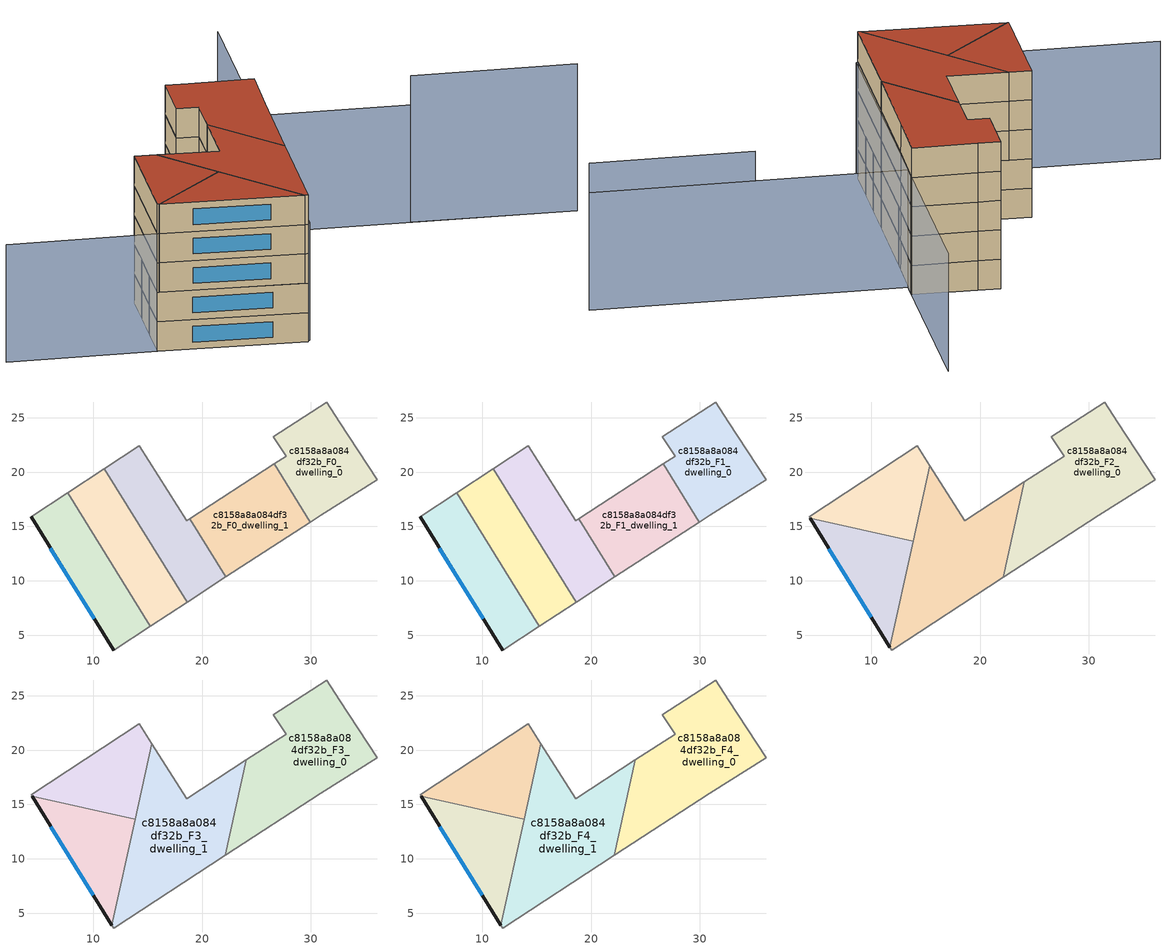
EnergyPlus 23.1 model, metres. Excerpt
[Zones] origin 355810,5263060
c8158a8a084df32b_F0_dwelling_0
 floor ground (EU_floor_Construction): 32.63,24.62 36.13,19.32 30.91,16.03 29.95,15.41 26.64,20.76 27.72,21.46 26.55,23.27 31.45,26.45 z0
 wall adiabatic (EU_wall_Construction): 29.95,15.41 30.91,16.03 36.13,19.32 32.63,24.62 31.45,26.45 26.55,23.27 27.72,21.46 26.64,20.76 z0:3
 wall to c8158a8a084df32b_F0_dwelling_1 (EU_wall_Construction): 26.64,20.76 29.95,15.41 z0:3
c8158a8a084df32b_F0_dwelling_1
 floor ground (EU_floor_Construction): 26.64,20.76 29.95,15.41 22.18,10.36 18.87,15.71 z0
 wall adiabatic (EU_wall_Construction): 26.64,20.76 18.87,15.71 / 22.18,10.36 29.95,15.41 z0:3
 wall to c8158a8a084df32b_F0_dwelling_2 (EU_wall_Construction): 18.87,15.71 22.18,10.36 z0:3
c8158a8a084df32b_F0_dwelling_2
 floor ground (EU_floor_Construction): 18.87,15.71 22.18,10.36 18.62,8.04 11.02,20.32 14.24,22.43 18.57,15.51 z0
 wall adiabatic (EU_wall_Construction): 18.87,15.71 18.57,15.51 14.24,22.43 11.02,20.32 / 18.62,8.04 22.18,10.36 z0:3
 wall to c8158a8a084df32b_F0_dwelling_3 (EU_wall_Construction): 11.02,20.32 18.62,8.04 z0:3
c8158a8a084df32b_F0_dwelling_3
 floor ground (EU_floor_Construction): 11.02,20.32 18.62,8.04 15.24,5.84 7.65,18.11 z0
 wall adiabatic (EU_wall_Construction): 15.24,5.84 18.62,8.04 / 11.02,20.32 7.65,18.11 z0:3
 wall to c8158a8a084df32b_F0_dwelling_4 (EU_wall_Construction): 7.65,18.11 15.24,5.84 z0:3
c8158a8a084df32b_F0_dwelling_4
 floor ground (EU_floor_Construction): 7.65,18.11 15.24,5.84 11.85,3.64 4.27,15.89 z0
 wall outside (EU_wall_Construction): 4.27,15.89 11.85,3.64 z0:3
 wall adiabatic (EU_wall_Construction): 11.85,3.64 15.24,5.84 / 7.65,18.11 4.27,15.89 z0:3
 window (EU_Window_Construction): 6.05,13.01 10.07,6.52 z0.7:2.3
c8158a8a084df32b_F1_dwelling_0
 floor to c8158a8a084df32b_F0_dwelling_0 (EU_floor_Construction): 32.63,24.62 36.13,19.32 30.91,16.03 29.95,15.41 26.64,20.76 27.72,21.46 26.55,23.27 31.45,26.45 z3
 wall adiabatic (EU_wall_Construction): 29.95,15.41 30.91,16.03 36.13,19.32 32.63,24.62 31.45,26.45 26.55,23.27 27.72,21.46 26.64,20.76 z3:6
 wall to c8158a8a084df32b_F1_dwelling_1 (EU_wall_Construction): 26.64,20.76 29.95,15.41 z3:6
c8158a8a084df32b_F1_dwelling_1
 floor to c8158a8a084df32b_F0_dwelling_1 (EU_floor_Construction): 26.64,20.76 29.95,15.41 22.18,10.36 18.87,15.71 z3
 wall adiabatic (EU_wall_Construction): 26.64,20.76 18.87,15.71 / 22.18,10.36 29.95,15.41 z3:6
 wall to c8158a8a084df32b_F1_dwelling_2 (EU_wall_Construction): 18.87,15.71 22.18,10.36 z3:6
c8158a8a084df32b_F1_dwelling_2
 floor to c8158a8a084df32b_F0_dwelling_2 (EU_floor_Construction): 18.87,15.71 22.18,10.36 18.62,8.04 11.02,20.32 14.24,22.43 18.57,15.51 z3
 wall adiabatic (EU_wall_Construction): 18.87,15.71 18.57,15.51 14.24,22.43 11.02,20.32 / 18.62,8.04 22.18,10.36 z3:6
 wall to c8158a8a084df32b_F1_dwelling_3 (EU_wall_Construction): 11.02,20.32 18.62,8.04 z3:6
c8158a8a084df32b_F1_dwelling_3
 floor to c8158a8a084df32b_F0_dwelling_3 (EU_floor_Construction): 11.02,20.32 18.62,8.04 15.24,5.84 7.65,18.11 z3
 wall adiabatic (EU_wall_Construction): 15.24,5.84 18.62,8.04 / 11.02,20.32 7.65,18.11 z3:6
 wall to c8158a8a084df32b_F1_dwelling_4 (EU_wall_Construction): 7.65,18.11 15.24,5.84 z3:6
c8158a8a084df32b_F1_dwelling_4
 floor to c8158a8a084df32b_F0_dwelling_4 (EU_floor_Construction): 7.65,18.11 15.24,5.84 11.85,3.64 4.27,15.89 z3
 wall outside (EU_wall_Construction): 4.27,15.89 11.85,3.64 z3:6
 wall adiabatic (EU_wall_Construction): 11.85,3.64 15.24,5.84 / 7.65,18.11 4.27,15.89 z3:6
 window (EU_Window_Construction): 6.05,13.01 10.07,6.52 z3.7:5.3
c8158a8a084df32b_F2_dwelling_0
 floor to c8158a8a084df32b_F1_dwelling_0 (EU_floor_Construction): 32.63,24.62 36.13,19.32 30.91,16.03 29.95,15.41 26.64,20.76 27.72,21.46 26.55,23.27 31.45,26.45 z6
 floor to c8158a8a084df32b_F1_dwelling_1 (EU_floor_Construction): 26.64,20.76 29.95,15.41 22.18,10.36 22.16,10.39 24.08,19.09 z6
 wall adiabatic (EU_wall_Construction): 22.15,10.34 30.91,16.03 36.13,19.32 32.63,24.62 31.45,26.45 26.55,23.27 27.72,21.46 24.08,19.09 z6:9
 wall to c8158a8a084df32b_F2_dwelling_1 (EU_wall_Construction): 24.08,19.09 22.15,10.34 z6:9
c8158a8a084df32b_F2_dwelling_1
 floor to c8158a8a084df32b_F1_dwelling_2 (EU_floor_Construction): 18.87,15.71 22.16,10.39 22.15,10.34 18.62,8.04 14.19,15.2 15.39,20.6 18.57,15.51 z6
 floor to c8158a8a084df32b_F1_dwelling_4 (EU_floor_Construction): 12.95,9.55 15.24,5.84 11.85,3.64 11.7,3.89 z6
 floor to c8158a8a084df32b_F1_dwelling_3 (EU_floor_Construction): 14.19,15.2 18.62,8.04 15.24,5.84 12.95,9.55 z6
 floor to c8158a8a084df32b_F1_dwelling_1 (EU_floor_Construction): 24.08,19.09 22.16,10.39 18.87,15.71 z6
 wall adiabatic (EU_wall_Construction): 24.08,19.09 18.57,15.51 15.39,20.6 / 11.7,3.89 11.85,3.64 22.15,10.34 z6:9
 wall to c8158a8a084df32b_F2_dwelling_2 (EU_wall_Construction): 13.85,13.64 11.7,3.89 z6:9
 wall to c8158a8a084df32b_F2_dwelling_3 (EU_wall_Construction): 15.39,20.6 13.85,13.64 z6:9
c8158a8a084df32b_F2_dwelling_2
 floor to c8158a8a084df32b_F1_dwelling_4 (EU_floor_Construction): 9.87,14.52 12.95,9.55 11.7,3.89 4.36,15.74 z6
 floor to c8158a8a084df32b_F1_dwelling_3 (EU_floor_Construction): 13.85,13.64 12.95,9.55 9.87,14.52 z6
 wall outside (EU_wall_Construction): 4.36,15.74 11.7,3.89 z6:9
 wall to c8158a8a084df32b_F2_dwelling_3 (EU_wall_Construction): 13.85,13.64 4.36,15.74 z6:9
 window (EU_Window_Construction): 6.08,12.96 9.98,6.67 z6.7:8.3
c8158a8a084df32b_F2_dwelling_3
 floor to c8158a8a084df32b_F1_dwelling_2 (EU_floor_Construction): 14.24,22.43 15.39,20.6 14.19,15.2 11.02,20.32 z6
 floor to c8158a8a084df32b_F1_dwelling_3 (EU_floor_Construction): 11.02,20.32 14.19,15.2 13.85,13.64 9.87,14.52 7.65,18.11 z6
 floor to c8158a8a084df32b_F1_dwelling_4 (EU_floor_Construction): 7.65,18.11 9.87,14.52 4.36,15.74 4.27,15.89 z6
 wall adiabatic (EU_wall_Construction): 15.39,20.6 14.24,22.43 4.27,15.89 4.36,15.74 z6:9
c8158a8a084df32b_F3_dwelling_0
 floor to c8158a8a084df32b_F2_dwelling_0 (EU_floor_Construction): 32.63,24.62 36.13,19.32 30.91,16.03 22.15,10.34 24.08,19.09 27.72,21.46 26.55,23.27 31.45,26.45 z9
 wall adiabatic (EU_wall_Construction): 22.15,10.34 30.91,16.03 36.13,19.32 32.63,24.62 31.45,26.45 26.55,23.27 27.72,21.46 24.08,19.09 z9:12
 wall to c8158a8a084df32b_F3_dwelling_1 (EU_wall_Construction): 24.08,19.09 22.15,10.34 z9:12
c8158a8a084df32b_F3_dwelling_1
 floor to c8158a8a084df32b_F2_dwelling_1 (EU_floor_Construction): 24.08,19.09 22.15,10.34 11.85,3.64 11.7,3.89 15.39,20.6 18.57,15.51 z9
 wall adiabatic (EU_wall_Construction): 24.08,19.09 18.57,15.51 15.39,20.6 / 11.7,3.89 11.85,3.64 22.15,10.34 z9:12
 wall to c8158a8a084df32b_F3_dwelling_2 (EU_wall_Construction): 13.85,13.64 11.7,3.89 z9:12
 wall to c8158a8a084df32b_F3_dwelling_3 (EU_wall_Construction): 15.39,20.6 13.85,13.64 z9:12
c8158a8a084df32b_F3_dwelling_2
 floor to c8158a8a084df32b_F2_dwelling_2 (EU_floor_Construction): 13.85,13.64 11.7,3.89 4.36,15.74 z9
 wall outside (EU_wall_Construction): 4.36,15.74 11.7,3.89 z9:12
 wall to c8158a8a084df32b_F3_dwelling_3 (EU_wall_Construction): 13.85,13.64 4.36,15.74 z9:12
 window (EU_Window_Construction): 6.08,12.96 9.98,6.67 z9.7:11.3
c8158a8a084df32b_F3_dwelling_3
 floor to c8158a8a084df32b_F2_dwelling_3 (EU_floor_Construction): 14.24,22.43 15.39,20.6 13.85,13.64 4.36,15.74 4.27,15.89 z9
 wall adiabatic (EU_wall_Construction): 15.39,20.6 14.24,22.43 4.27,15.89 4.36,15.74 z9:12
c8158a8a084df32b_F4_dwelling_0
 floor to c8158a8a084df32b_F3_dwelling_0 (EU_floor_Construction): 32.63,24.62 36.13,19.32 30.91,16.03 22.15,10.34 24.08,19.09 27.72,21.46 26.55,23.27 31.45,26.45 z12
 wall adiabatic (EU_wall_Construction): 22.15,10.34 30.91,16.03 36.13,19.32 32.63,24.62 31.45,26.45 26.55,23.27 27.72,21.46 24.08,19.09 z12:15
 wall to c8158a8a084df32b_F4_dwelling_1 (EU_wall_Construction): 24.08,19.09 22.15,10.34 z12:15
 roof outside (EU_roof_Construction): 30.91,16.03 36.13,19.32 32.63,24.62 31.45,26.45 26.55,23.27 27.72,21.46 24.08,19.09 22.15,10.34 z15
c8158a8a084df32b_F4_dwelling_1
 floor to c8158a8a084df32b_F3_dwelling_1 (EU_floor_Construction): 24.08,19.09 22.15,10.34 11.85,3.64 11.7,3.89 15.39,20.6 18.57,15.51 z12
 wall adiabatic (EU_wall_Construction): 24.08,19.09 18.57,15.51 15.39,20.6 / 11.7,3.89 11.85,3.64 22.15,10.34 z12:15
 wall to c8158a8a084df32b_F4_dwelling_2 (EU_wall_Construction): 13.85,13.64 11.7,3.89 z12:15
 wall to c8158a8a084df32b_F4_dwelling_3 (EU_wall_Construction): 15.39,20.6 13.85,13.64 z12:15
 roof outside (EU_roof_Construction): 22.15,10.34 24.08,19.09 18.57,15.51 15.39,20.6 11.7,3.89 11.85,3.64 z15
c8158a8a084df32b_F4_dwelling_2
 floor to c8158a8a084df32b_F3_dwelling_2 (EU_floor_Construction): 13.85,13.64 11.7,3.89 4.36,15.74 z12
 wall outside (EU_wall_Construction): 4.36,15.74 11.7,3.89 z12:15
 wall to c8158a8a084df32b_F4_dwelling_3 (EU_wall_Construction): 13.85,13.64 4.36,15.74 z12:15
 window (EU_Window_Construction): 6.08,12.96 9.98,6.67 z12.7:14.3
 roof outside (EU_roof_Construction): 11.7,3.89 13.85,13.64 4.36,15.74 z15
c8158a8a084df32b_F4_dwelling_3
 floor to c8158a8a084df32b_F3_dwelling_3 (EU_floor_Construction): 14.24,22.43 15.39,20.6 13.85,13.64 4.36,15.74 4.27,15.89 z12
 wall adiabatic (EU_wall_Construction): 15.39,20.6 14.24,22.43 4.27,15.89 4.36,15.74 z12:15
 roof outside (EU_roof_Construction): 13.85,13.64 15.39,20.6 14.24,22.43 4.27,15.89 4.36,15.74 z15
shading: 11.85,3.64 34.48,18.44 / 34.48,18.44 51.31,-7.28 / 52.03,29.74 12.24,3.65 / 12.24,3.65 -3.72,28 z0:12; 51.28,-7.32 42.58,6.06 z0:15
[Building]
EU S2 Campaign: North Axis=0; Terrain=City; Solar Distribution=FullExterior
[Site:Location]
Budapest.Ferenc.Liszt.Intl.AP: Latitude=47.437; Longitude=19.256; Time Zone=1; Elevation=185
[SizingPeriod:WeatherFileDays]
AnnualSizingPeriod: Begin Month=1; Begin Day of Month=1; End Month=12; End Day of Month=31; Day of Week for Start Day=Monday; Use Weather File Daylight Saving Period=No; Use Weather File Rain and Snow Indicators=No
[MATERIAL]
EU_InternalMass_Material: Roughness=MediumRough; Thickness=0.1; Conductivity=1; Density=1800; Specific Heat=900; Thermal Absorptance=0.9; Solar Absorptance=0.7; Visible Absorptance=0.7
[MATERIAL:NOMASS] Roughness=MediumRough; Thermal Absorptance=0.9; Solar Absorptance=0.7; Visible Absorptance=0.7
Name | Thermal Resistance
EU_wall_NoMass | 0.832559
EU_roof_NoMass | 1.39638
EU_floor_NoMass | 0.872794
[WINDOWMATERIAL:SIMPLEGLAZINGSYSTEM]
EU_Window_SimpleGlazing: UFactor=2.79869; Solar Heat Gain Coefficient=0.75; Visible Transmittance=0.75
[CONSTRUCTION]
EU_wall_Construction: EU_wall_NoMass
EU_roof_Construction: EU_roof_NoMass
EU_floor_Construction: EU_floor_NoMass
EU_Window_Construction: EU_Window_SimpleGlazing
EU_InternalMass_Construction: EU_InternalMass_Material
[ZONE] Type=1; Multiplier=1; Ceiling Height=autocalculate; Floor Area=autocalculate; Part of Total Floor Area=Yes
Name | Volume
c8158a8a084df32b_F0_dwelling_0; c8158a8a084df32b_F1_dwelling_0 | 174.743
c8158a8a084df32b_F2_dwelling_0; c8158a8a084df32b_F3_dwelling_0; c8158a8a084df32b_F4_dwelling_0 | 291.234
c8158a8a084df32b_F0_dwelling_1; c8158a8a084df32b_F1_dwelling_1 | 174.744
c8158a8a084df32b_F2_dwelling_1; c8158a8a084df32b_F3_dwelling_1; c8158a8a084df32b_F4_dwelling_1 | 291.22
c8158a8a084df32b_F0_dwelling_2; c8158a8a084df32b_F1_dwelling_2 | 174.749
c8158a8a084df32b_F2_dwelling_2; c8158a8a084df32b_F3_dwelling_2; c8158a8a084df32b_F4_dwelling_2 | 145.636
c8158a8a084df32b_F0_dwelling_3; c8158a8a084df32b_F1_dwelling_3 | 174.738
c8158a8a084df32b_F2_dwelling_3; c8158a8a084df32b_F3_dwelling_3; c8158a8a084df32b_F4_dwelling_3 | 145.623
c8158a8a084df32b_F0_dwelling_4; c8158a8a084df32b_F1_dwelling_4 | 174.754
[INTERNALMASS] Construction=EU_InternalMass_Construction
Name | Zone or ZoneList | Surface Area
c8158a8a084df32b_F0_dwelling_0_EU_InternalMass | c8158a8a084df32b_F0_dwelling_0 | 58.2479
c8158a8a084df32b_F0_dwelling_1_EU_InternalMass | c8158a8a084df32b_F0_dwelling_1 | 58.2479
c8158a8a084df32b_F0_dwelling_2_EU_InternalMass | c8158a8a084df32b_F0_dwelling_2 | 58.2494
c8158a8a084df32b_F0_dwelling_3_EU_InternalMass | c8158a8a084df32b_F0_dwelling_3 | 58.2458
c8158a8a084df32b_F0_dwelling_4_EU_InternalMass | c8158a8a084df32b_F0_dwelling_4 | 58.2511
c8158a8a084df32b_F1_dwelling_0_EU_InternalMass | c8158a8a084df32b_F1_dwelling_0 | 58.2479
c8158a8a084df32b_F1_dwelling_1_EU_InternalMass | c8158a8a084df32b_F1_dwelling_1 | 58.2479
c8158a8a084df32b_F1_dwelling_2_EU_InternalMass | c8158a8a084df32b_F1_dwelling_2 | 58.2494
c8158a8a084df32b_F1_dwelling_3_EU_InternalMass | c8158a8a084df32b_F1_dwelling_3 | 58.2458
c8158a8a084df32b_F1_dwelling_4_EU_InternalMass | c8158a8a084df32b_F1_dwelling_4 | 58.2511
c8158a8a084df32b_F2_dwelling_0_EU_InternalMass | c8158a8a084df32b_F2_dwelling_0 | 97.0781
c8158a8a084df32b_F2_dwelling_1_EU_InternalMass | c8158a8a084df32b_F2_dwelling_1 | 97.0795
c8158a8a084df32b_F2_dwelling_2_EU_InternalMass | c8158a8a084df32b_F2_dwelling_2 | 48.5454
c8158a8a084df32b_F2_dwelling_3_EU_InternalMass | c8158a8a084df32b_F2_dwelling_3 | 48.5411
c8158a8a084df32b_F3_dwelling_0_EU_InternalMass | c8158a8a084df32b_F3_dwelling_0 | 97.0781
c8158a8a084df32b_F3_dwelling_1_EU_InternalMass | c8158a8a084df32b_F3_dwelling_1 | 97.0795
c8158a8a084df32b_F3_dwelling_2_EU_InternalMass | c8158a8a084df32b_F3_dwelling_2 | 48.5454
c8158a8a084df32b_F3_dwelling_3_EU_InternalMass | c8158a8a084df32b_F3_dwelling_3 | 48.5411
c8158a8a084df32b_F4_dwelling_0_EU_InternalMass | c8158a8a084df32b_F4_dwelling_0 | 97.0781
c8158a8a084df32b_F4_dwelling_1_EU_InternalMass | c8158a8a084df32b_F4_dwelling_1 | 97.0795
c8158a8a084df32b_F4_dwelling_2_EU_InternalMass | c8158a8a084df32b_F4_dwelling_2 | 48.5454
c8158a8a084df32b_F4_dwelling_3_EU_InternalMass | c8158a8a084df32b_F4_dwelling_3 | 48.5411
[OTHEREQUIPMENT] Fuel Type=Electricity; Design Level Calculation Method=Watts/Area; Power per Zone Floor Area=1; Fraction Latent=0; Fraction Radiant=0; Fraction Lost=0; Carbon Dioxide Generation Rate=0; EndUse Subcategory=EU_Step8_InternalGains
Name | Zone or ZoneList or Space or SpaceList | Schedule
EU_Step8_InternalGain_c8158a8a084df32b_F0_dwelling_0_f000 | c8158a8a084df32b_F0_dwelling_0 | EU_Step8_GainSchedule_c8158a8a084df32b_F0_dwelling_0_f000
EU_Step8_InternalGain_c8158a8a084df32b_F0_dwelling_1_f000 | c8158a8a084df32b_F0_dwelling_1 | EU_Step8_GainSchedule_c8158a8a084df32b_F0_dwelling_1_f000
EU_Step8_InternalGain_c8158a8a084df32b_F0_dwelling_2_f000 | c8158a8a084df32b_F0_dwelling_2 | EU_Step8_GainSchedule_c8158a8a084df32b_F0_dwelling_2_f000
EU_Step8_InternalGain_c8158a8a084df32b_F0_dwelling_3_f000 | c8158a8a084df32b_F0_dwelling_3 | EU_Step8_GainSchedule_c8158a8a084df32b_F0_dwelling_3_f000
EU_Step8_InternalGain_c8158a8a084df32b_F0_dwelling_4_f000 | c8158a8a084df32b_F0_dwelling_4 | EU_Step8_GainSchedule_c8158a8a084df32b_F0_dwelling_4_f000
EU_Step8_InternalGain_c8158a8a084df32b_F1_dwelling_0_f000 | c8158a8a084df32b_F1_dwelling_0 | EU_Step8_GainSchedule_c8158a8a084df32b_F1_dwelling_0_f000
EU_Step8_InternalGain_c8158a8a084df32b_F1_dwelling_1_f000 | c8158a8a084df32b_F1_dwelling_1 | EU_Step8_GainSchedule_c8158a8a084df32b_F1_dwelling_1_f000
EU_Step8_InternalGain_c8158a8a084df32b_F1_dwelling_2_f000 | c8158a8a084df32b_F1_dwelling_2 | EU_Step8_GainSchedule_c8158a8a084df32b_F1_dwelling_2_f000
EU_Step8_InternalGain_c8158a8a084df32b_F1_dwelling_3_f000 | c8158a8a084df32b_F1_dwelling_3 | EU_Step8_GainSchedule_c8158a8a084df32b_F1_dwelling_3_f000
EU_Step8_InternalGain_c8158a8a084df32b_F1_dwelling_4_f000 | c8158a8a084df32b_F1_dwelling_4 | EU_Step8_GainSchedule_c8158a8a084df32b_F1_dwelling_4_f000
EU_Step8_InternalGain_c8158a8a084df32b_F2_dwelling_0_f000 | c8158a8a084df32b_F2_dwelling_0 | EU_Step8_GainSchedule_c8158a8a084df32b_F2_dwelling_0_f000
EU_Step8_InternalGain_c8158a8a084df32b_F2_dwelling_1_f000 | c8158a8a084df32b_F2_dwelling_1 | EU_Step8_GainSchedule_c8158a8a084df32b_F2_dwelling_1_f000
EU_Step8_InternalGain_c8158a8a084df32b_F2_dwelling_2_f000 | c8158a8a084df32b_F2_dwelling_2 | EU_Step8_GainSchedule_c8158a8a084df32b_F2_dwelling_2_f000
EU_Step8_InternalGain_c8158a8a084df32b_F2_dwelling_3_f000 | c8158a8a084df32b_F2_dwelling_3 | EU_Step8_GainSchedule_c8158a8a084df32b_F2_dwelling_3_f000
EU_Step8_InternalGain_c8158a8a084df32b_F3_dwelling_0_f000 | c8158a8a084df32b_F3_dwelling_0 | EU_Step8_GainSchedule_c8158a8a084df32b_F3_dwelling_0_f000
EU_Step8_InternalGain_c8158a8a084df32b_F3_dwelling_1_f000 | c8158a8a084df32b_F3_dwelling_1 | EU_Step8_GainSchedule_c8158a8a084df32b_F3_dwelling_1_f000
EU_Step8_InternalGain_c8158a8a084df32b_F3_dwelling_2_f000 | c8158a8a084df32b_F3_dwelling_2 | EU_Step8_GainSchedule_c8158a8a084df32b_F3_dwelling_2_f000
EU_Step8_InternalGain_c8158a8a084df32b_F3_dwelling_3_f000 | c8158a8a084df32b_F3_dwelling_3 | EU_Step8_GainSchedule_c8158a8a084df32b_F3_dwelling_3_f000
EU_Step8_InternalGain_c8158a8a084df32b_F4_dwelling_0_f000 | c8158a8a084df32b_F4_dwelling_0 | EU_Step8_GainSchedule_c8158a8a084df32b_F4_dwelling_0_f000
EU_Step8_InternalGain_c8158a8a084df32b_F4_dwelling_1_f000 | c8158a8a084df32b_F4_dwelling_1 | EU_Step8_GainSchedule_c8158a8a084df32b_F4_dwelling_1_f000
EU_Step8_InternalGain_c8158a8a084df32b_F4_dwelling_2_f000 | c8158a8a084df32b_F4_dwelling_2 | EU_Step8_GainSchedule_c8158a8a084df32b_F4_dwelling_2_f000
EU_Step8_InternalGain_c8158a8a084df32b_F4_dwelling_3_f000 | c8158a8a084df32b_F4_dwelling_3 | EU_Step8_GainSchedule_c8158a8a084df32b_F4_dwelling_3_f000
[ZONEVENTILATION:DESIGNFLOWRATE] Schedule=EU_AlwaysOn; Design Flow Rate Calculation Method=AirChanges/Hour; Air Changes per Hour=0.475469; Ventilation Type=Natural; Fan Pressure Rise=0; Fan Total Efficiency=1; Constant Term Coefficient=1; Temperature Term Coefficient=0; Velocity Term Coefficient=0; Velocity Squared Term Coefficient=0; Minimum Indoor Temperature=-100; Maximum Indoor Temperature=100; Delta Temperature=-100; Minimum Outdoor Temperature=-100; Maximum Outdoor Temperature=100; Maximum Wind Speed=40
Name | Zone or ZoneList or Space or SpaceList
EU_ConstantAir_c8158a8a084df32b_F0_dwelling_0 | c8158a8a084df32b_F0_dwelling_0
EU_ConstantAir_c8158a8a084df32b_F0_dwelling_1 | c8158a8a084df32b_F0_dwelling_1
EU_ConstantAir_c8158a8a084df32b_F0_dwelling_2 | c8158a8a084df32b_F0_dwelling_2
EU_ConstantAir_c8158a8a084df32b_F0_dwelling_3 | c8158a8a084df32b_F0_dwelling_3
EU_ConstantAir_c8158a8a084df32b_F0_dwelling_4 | c8158a8a084df32b_F0_dwelling_4
EU_ConstantAir_c8158a8a084df32b_F1_dwelling_0 | c8158a8a084df32b_F1_dwelling_0
EU_ConstantAir_c8158a8a084df32b_F1_dwelling_1 | c8158a8a084df32b_F1_dwelling_1
EU_ConstantAir_c8158a8a084df32b_F1_dwelling_2 | c8158a8a084df32b_F1_dwelling_2
EU_ConstantAir_c8158a8a084df32b_F1_dwelling_3 | c8158a8a084df32b_F1_dwelling_3
EU_ConstantAir_c8158a8a084df32b_F1_dwelling_4 | c8158a8a084df32b_F1_dwelling_4
EU_ConstantAir_c8158a8a084df32b_F2_dwelling_0 | c8158a8a084df32b_F2_dwelling_0
EU_ConstantAir_c8158a8a084df32b_F2_dwelling_1 | c8158a8a084df32b_F2_dwelling_1
EU_ConstantAir_c8158a8a084df32b_F2_dwelling_2 | c8158a8a084df32b_F2_dwelling_2
EU_ConstantAir_c8158a8a084df32b_F2_dwelling_3 | c8158a8a084df32b_F2_dwelling_3
EU_ConstantAir_c8158a8a084df32b_F3_dwelling_0 | c8158a8a084df32b_F3_dwelling_0
EU_ConstantAir_c8158a8a084df32b_F3_dwelling_1 | c8158a8a084df32b_F3_dwelling_1
EU_ConstantAir_c8158a8a084df32b_F3_dwelling_2 | c8158a8a084df32b_F3_dwelling_2
EU_ConstantAir_c8158a8a084df32b_F3_dwelling_3 | c8158a8a084df32b_F3_dwelling_3
EU_ConstantAir_c8158a8a084df32b_F4_dwelling_0 | c8158a8a084df32b_F4_dwelling_0
EU_ConstantAir_c8158a8a084df32b_F4_dwelling_1 | c8158a8a084df32b_F4_dwelling_1
EU_ConstantAir_c8158a8a084df32b_F4_dwelling_2 | c8158a8a084df32b_F4_dwelling_2
EU_ConstantAir_c8158a8a084df32b_F4_dwelling_3 | c8158a8a084df32b_F4_dwelling_3
[HVACTEMPLATE:THERMOSTAT] Constant Heating Setpoint=20; Constant Cooling Setpoint=50
EU_HeatOnly_c8158a8a084df32b_F0_dwelling_0; EU_HeatOnly_c8158a8a084df32b_F0_dwelling_1; EU_HeatOnly_c8158a8a084df32b_F0_dwelling_2; EU_HeatOnly_c8158a8a084df32b_F0_dwelling_3; EU_HeatOnly_c8158a8a084df32b_F0_dwelling_4; EU_HeatOnly_c8158a8a084df32b_F1_dwelling_0; EU_HeatOnly_c8158a8a084df32b_F1_dwelling_1; EU_HeatOnly_c8158a8a084df32b_F1_dwelling_2; EU_HeatOnly_c8158a8a084df32b_F1_dwelling_3; EU_HeatOnly_c8158a8a084df32b_F1_dwelling_4; EU_HeatOnly_c8158a8a084df32b_F2_dwelling_0; EU_HeatOnly_c8158a8a084df32b_F2_dwelling_1; EU_HeatOnly_c8158a8a084df32b_F2_dwelling_2; EU_HeatOnly_c8158a8a084df32b_F2_dwelling_3; EU_HeatOnly_c8158a8a084df32b_F3_dwelling_0; EU_HeatOnly_c8158a8a084df32b_F3_dwelling_1; EU_HeatOnly_c8158a8a084df32b_F3_dwelling_2; EU_HeatOnly_c8158a8a084df32b_F3_dwelling_3; EU_HeatOnly_c8158a8a084df32b_F4_dwelling_0; EU_HeatOnly_c8158a8a084df32b_F4_dwelling_1; EU_HeatOnly_c8158a8a084df32b_F4_dwelling_2; EU_HeatOnly_c8158a8a084df32b_F4_dwelling_3
[HVACTEMPLATE:ZONE:IDEALLOADSAIRSYSTEM] System Availability Schedule=EU_AlwaysOn; Maximum Heating Supply Air Temperature=50; Minimum Cooling Supply Air Temperature=13; Maximum Heating Supply Air Humidity Ratio=0.0156; Minimum Cooling Supply Air Humidity Ratio=0.0077; Heating Limit=NoLimit; Cooling Limit=NoLimit; Heating Availability Schedule=EU_AlwaysOn; Cooling Availability Schedule=EU_CoolingOff; Dehumidification Control Type=ConstantSensibleHeatRatio; Cooling Sensible Heat Ratio=0.7; Dehumidification Setpoint=60; Humidification Control Type=None; Humidification Setpoint=30; Outdoor Air Method=None; Outdoor Air Flow Rate per Person=0.00944; Outdoor Air Flow Rate per Zone Floor Area=0; Outdoor Air Flow Rate per Zone=0; Demand Controlled Ventilation Type=None; Outdoor Air Economizer Type=NoEconomizer; Heat Recovery Type=None; Sensible Heat Recovery Effectiveness=0.7; Latent Heat Recovery Effectiveness=0.65
Name | Template Thermostat
c8158a8a084df32b_F0_dwelling_0 | EU_HeatOnly_c8158a8a084df32b_F0_dwelling_0
c8158a8a084df32b_F0_dwelling_1 | EU_HeatOnly_c8158a8a084df32b_F0_dwelling_1
c8158a8a084df32b_F0_dwelling_2 | EU_HeatOnly_c8158a8a084df32b_F0_dwelling_2
c8158a8a084df32b_F0_dwelling_3 | EU_HeatOnly_c8158a8a084df32b_F0_dwelling_3
c8158a8a084df32b_F0_dwelling_4 | EU_HeatOnly_c8158a8a084df32b_F0_dwelling_4
c8158a8a084df32b_F1_dwelling_0 | EU_HeatOnly_c8158a8a084df32b_F1_dwelling_0
c8158a8a084df32b_F1_dwelling_1 | EU_HeatOnly_c8158a8a084df32b_F1_dwelling_1
c8158a8a084df32b_F1_dwelling_2 | EU_HeatOnly_c8158a8a084df32b_F1_dwelling_2
c8158a8a084df32b_F1_dwelling_3 | EU_HeatOnly_c8158a8a084df32b_F1_dwelling_3
c8158a8a084df32b_F1_dwelling_4 | EU_HeatOnly_c8158a8a084df32b_F1_dwelling_4
c8158a8a084df32b_F2_dwelling_0 | EU_HeatOnly_c8158a8a084df32b_F2_dwelling_0
c8158a8a084df32b_F2_dwelling_1 | EU_HeatOnly_c8158a8a084df32b_F2_dwelling_1
c8158a8a084df32b_F2_dwelling_2 | EU_HeatOnly_c8158a8a084df32b_F2_dwelling_2
c8158a8a084df32b_F2_dwelling_3 | EU_HeatOnly_c8158a8a084df32b_F2_dwelling_3
c8158a8a084df32b_F3_dwelling_0 | EU_HeatOnly_c8158a8a084df32b_F3_dwelling_0
c8158a8a084df32b_F3_dwelling_1 | EU_HeatOnly_c8158a8a084df32b_F3_dwelling_1
c8158a8a084df32b_F3_dwelling_2 | EU_HeatOnly_c8158a8a084df32b_F3_dwelling_2
c8158a8a084df32b_F3_dwelling_3 | EU_HeatOnly_c8158a8a084df32b_F3_dwelling_3
c8158a8a084df32b_F4_dwelling_0 | EU_HeatOnly_c8158a8a084df32b_F4_dwelling_0
c8158a8a084df32b_F4_dwelling_1 | EU_HeatOnly_c8158a8a084df32b_F4_dwelling_1
c8158a8a084df32b_F4_dwelling_2 | EU_HeatOnly_c8158a8a084df32b_F4_dwelling_2
c8158a8a084df32b_F4_dwelling_3 | EU_HeatOnly_c8158a8a084df32b_F4_dwelling_3
[SIZING:ZONE] Zone Cooling Design Supply Air Temperature Input Method=SupplyAirTemperature; Zone Cooling Design Supply Air Temperature=13; Zone Heating Design Supply Air Temperature Input Method=SupplyAirTemperature; Zone Heating Design Supply Air Temperature=50; Zone Cooling Design Supply Air Humidity Ratio=0.008; Zone Heating Design Supply Air Humidity Ratio=0.008; Cooling Design Air Flow Method=DesignDay; Cooling Design Air Flow Rate=0; Cooling Minimum Air Flow per Zone Floor Area=0.000762; Cooling Minimum Air Flow=0; Cooling Minimum Air Flow Fraction=0.2; Heating Design Air Flow Method=DesignDay; Heating Design Air Flow Rate=0; Heating Maximum Air Flow per Zone Floor Area=0.002032; Heating Maximum Air Flow=0.141576; Heating Maximum Air Flow Fraction=0.3; Account for Dedicated Outdoor Air System=No; Dedicated Outdoor Air System Control Strategy=NeutralSupplyAir; Dedicated Outdoor Air Low Setpoint Temperature for Design=autosize; Dedicated Outdoor Air High Setpoint Temperature for Design=autosize; Zone Load Sizing Method=Sensible Load Only No Latent Load; Zone Latent Cooling Design Supply Air Humidity Ratio Input Method=HumidityRatioDifference; Zone Cooling Design Supply Air Humidity Ratio Difference=0.005; Zone Latent Heating Design Supply Air Humidity Ratio Input Method=HumidityRatioDifference; Zone Humidification Design Supply Air Humidity Ratio Difference=0.005
c8158a8a084df32b_F0_dwelling_0; c8158a8a084df32b_F0_dwelling_1; c8158a8a084df32b_F0_dwelling_2; c8158a8a084df32b_F0_dwelling_3; c8158a8a084df32b_F0_dwelling_4; c8158a8a084df32b_F1_dwelling_0; c8158a8a084df32b_F1_dwelling_1; c8158a8a084df32b_F1_dwelling_2; c8158a8a084df32b_F1_dwelling_3; c8158a8a084df32b_F1_dwelling_4; c8158a8a084df32b_F2_dwelling_0; c8158a8a084df32b_F2_dwelling_1; c8158a8a084df32b_F2_dwelling_2; c8158a8a084df32b_F2_dwelling_3; c8158a8a084df32b_F3_dwelling_0; c8158a8a084df32b_F3_dwelling_1; c8158a8a084df32b_F3_dwelling_2; c8158a8a084df32b_F3_dwelling_3; c8158a8a084df32b_F4_dwelling_0; c8158a8a084df32b_F4_dwelling_1; c8158a8a084df32b_F4_dwelling_2; c8158a8a084df32b_F4_dwelling_3
[SCHEDULE:CONSTANT]
Name | Hourly Value
EU_AlwaysOn | 1
EU_CoolingOff | 0
[SCHEDULE:FILE] Column Number=1; Rows to Skip at Top=0; Number of Hours of Data=8760; Column Separator=Comma; Interpolate to Timestep=No; Minutes per Item=60; Adjust Schedule for Daylight Savings=Yes
Name | File
EU_Step8_GainSchedule_c8158a8a084df32b_F0_dwelling_0_f000 | ../../schedules/c8158a8a084df32b/c8158a8a084df32b_F0_dwelling_0_f000_gain.csv
EU_Step8_GainSchedule_c8158a8a084df32b_F0_dwelling_1_f000 | ../../schedules/c8158a8a084df32b/c8158a8a084df32b_F0_dwelling_1_f000_gain.csv
EU_Step8_GainSchedule_c8158a8a084df32b_F0_dwelling_2_f000 | ../../schedules/c8158a8a084df32b/c8158a8a084df32b_F0_dwelling_2_f000_gain.csv
EU_Step8_GainSchedule_c8158a8a084df32b_F0_dwelling_3_f000 | ../../schedules/c8158a8a084df32b/c8158a8a084df32b_F0_dwelling_3_f000_gain.csv
EU_Step8_GainSchedule_c8158a8a084df32b_F0_dwelling_4_f000 | ../../schedules/c8158a8a084df32b/c8158a8a084df32b_F0_dwelling_4_f000_gain.csv
EU_Step8_GainSchedule_c8158a8a084df32b_F1_dwelling_0_f000 | ../../schedules/c8158a8a084df32b/c8158a8a084df32b_F1_dwelling_0_f000_gain.csv
EU_Step8_GainSchedule_c8158a8a084df32b_F1_dwelling_1_f000 | ../../schedules/c8158a8a084df32b/c8158a8a084df32b_F1_dwelling_1_f000_gain.csv
EU_Step8_GainSchedule_c8158a8a084df32b_F1_dwelling_2_f000 | ../../schedules/c8158a8a084df32b/c8158a8a084df32b_F1_dwelling_2_f000_gain.csv
EU_Step8_GainSchedule_c8158a8a084df32b_F1_dwelling_3_f000 | ../../schedules/c8158a8a084df32b/c8158a8a084df32b_F1_dwelling_3_f000_gain.csv
EU_Step8_GainSchedule_c8158a8a084df32b_F1_dwelling_4_f000 | ../../schedules/c8158a8a084df32b/c8158a8a084df32b_F1_dwelling_4_f000_gain.csv
EU_Step8_GainSchedule_c8158a8a084df32b_F2_dwelling_0_f000 | ../../schedules/c8158a8a084df32b/c8158a8a084df32b_F2_dwelling_0_f000_gain.csv
EU_Step8_GainSchedule_c8158a8a084df32b_F2_dwelling_1_f000 | ../../schedules/c8158a8a084df32b/c8158a8a084df32b_F2_dwelling_1_f000_gain.csv
EU_Step8_GainSchedule_c8158a8a084df32b_F2_dwelling_2_f000 | ../../schedules/c8158a8a084df32b/c8158a8a084df32b_F2_dwelling_2_f000_gain.csv
EU_Step8_GainSchedule_c8158a8a084df32b_F2_dwelling_3_f000 | ../../schedules/c8158a8a084df32b/c8158a8a084df32b_F2_dwelling_3_f000_gain.csv
EU_Step8_GainSchedule_c8158a8a084df32b_F3_dwelling_0_f000 | ../../schedules/c8158a8a084df32b/c8158a8a084df32b_F3_dwelling_0_f000_gain.csv
EU_Step8_GainSchedule_c8158a8a084df32b_F3_dwelling_1_f000 | ../../schedules/c8158a8a084df32b/c8158a8a084df32b_F3_dwelling_1_f000_gain.csv
EU_Step8_GainSchedule_c8158a8a084df32b_F3_dwelling_2_f000 | ../../schedules/c8158a8a084df32b/c8158a8a084df32b_F3_dwelling_2_f000_gain.csv
EU_Step8_GainSchedule_c8158a8a084df32b_F3_dwelling_3_f000 | ../../schedules/c8158a8a084df32b/c8158a8a084df32b_F3_dwelling_3_f000_gain.csv
EU_Step8_GainSchedule_c8158a8a084df32b_F4_dwelling_0_f000 | ../../schedules/c8158a8a084df32b/c8158a8a084df32b_F4_dwelling_0_f000_gain.csv
EU_Step8_GainSchedule_c8158a8a084df32b_F4_dwelling_1_f000 | ../../schedules/c8158a8a084df32b/c8158a8a084df32b_F4_dwelling_1_f000_gain.csv
EU_Step8_GainSchedule_c8158a8a084df32b_F4_dwelling_2_f000 | ../../schedules/c8158a8a084df32b/c8158a8a084df32b_F4_dwelling_2_f000_gain.csv
EU_Step8_GainSchedule_c8158a8a084df32b_F4_dwelling_3_f000 | ../../schedules/c8158a8a084df32b/c8158a8a084df32b_F4_dwelling_3_f000_gain.csv
